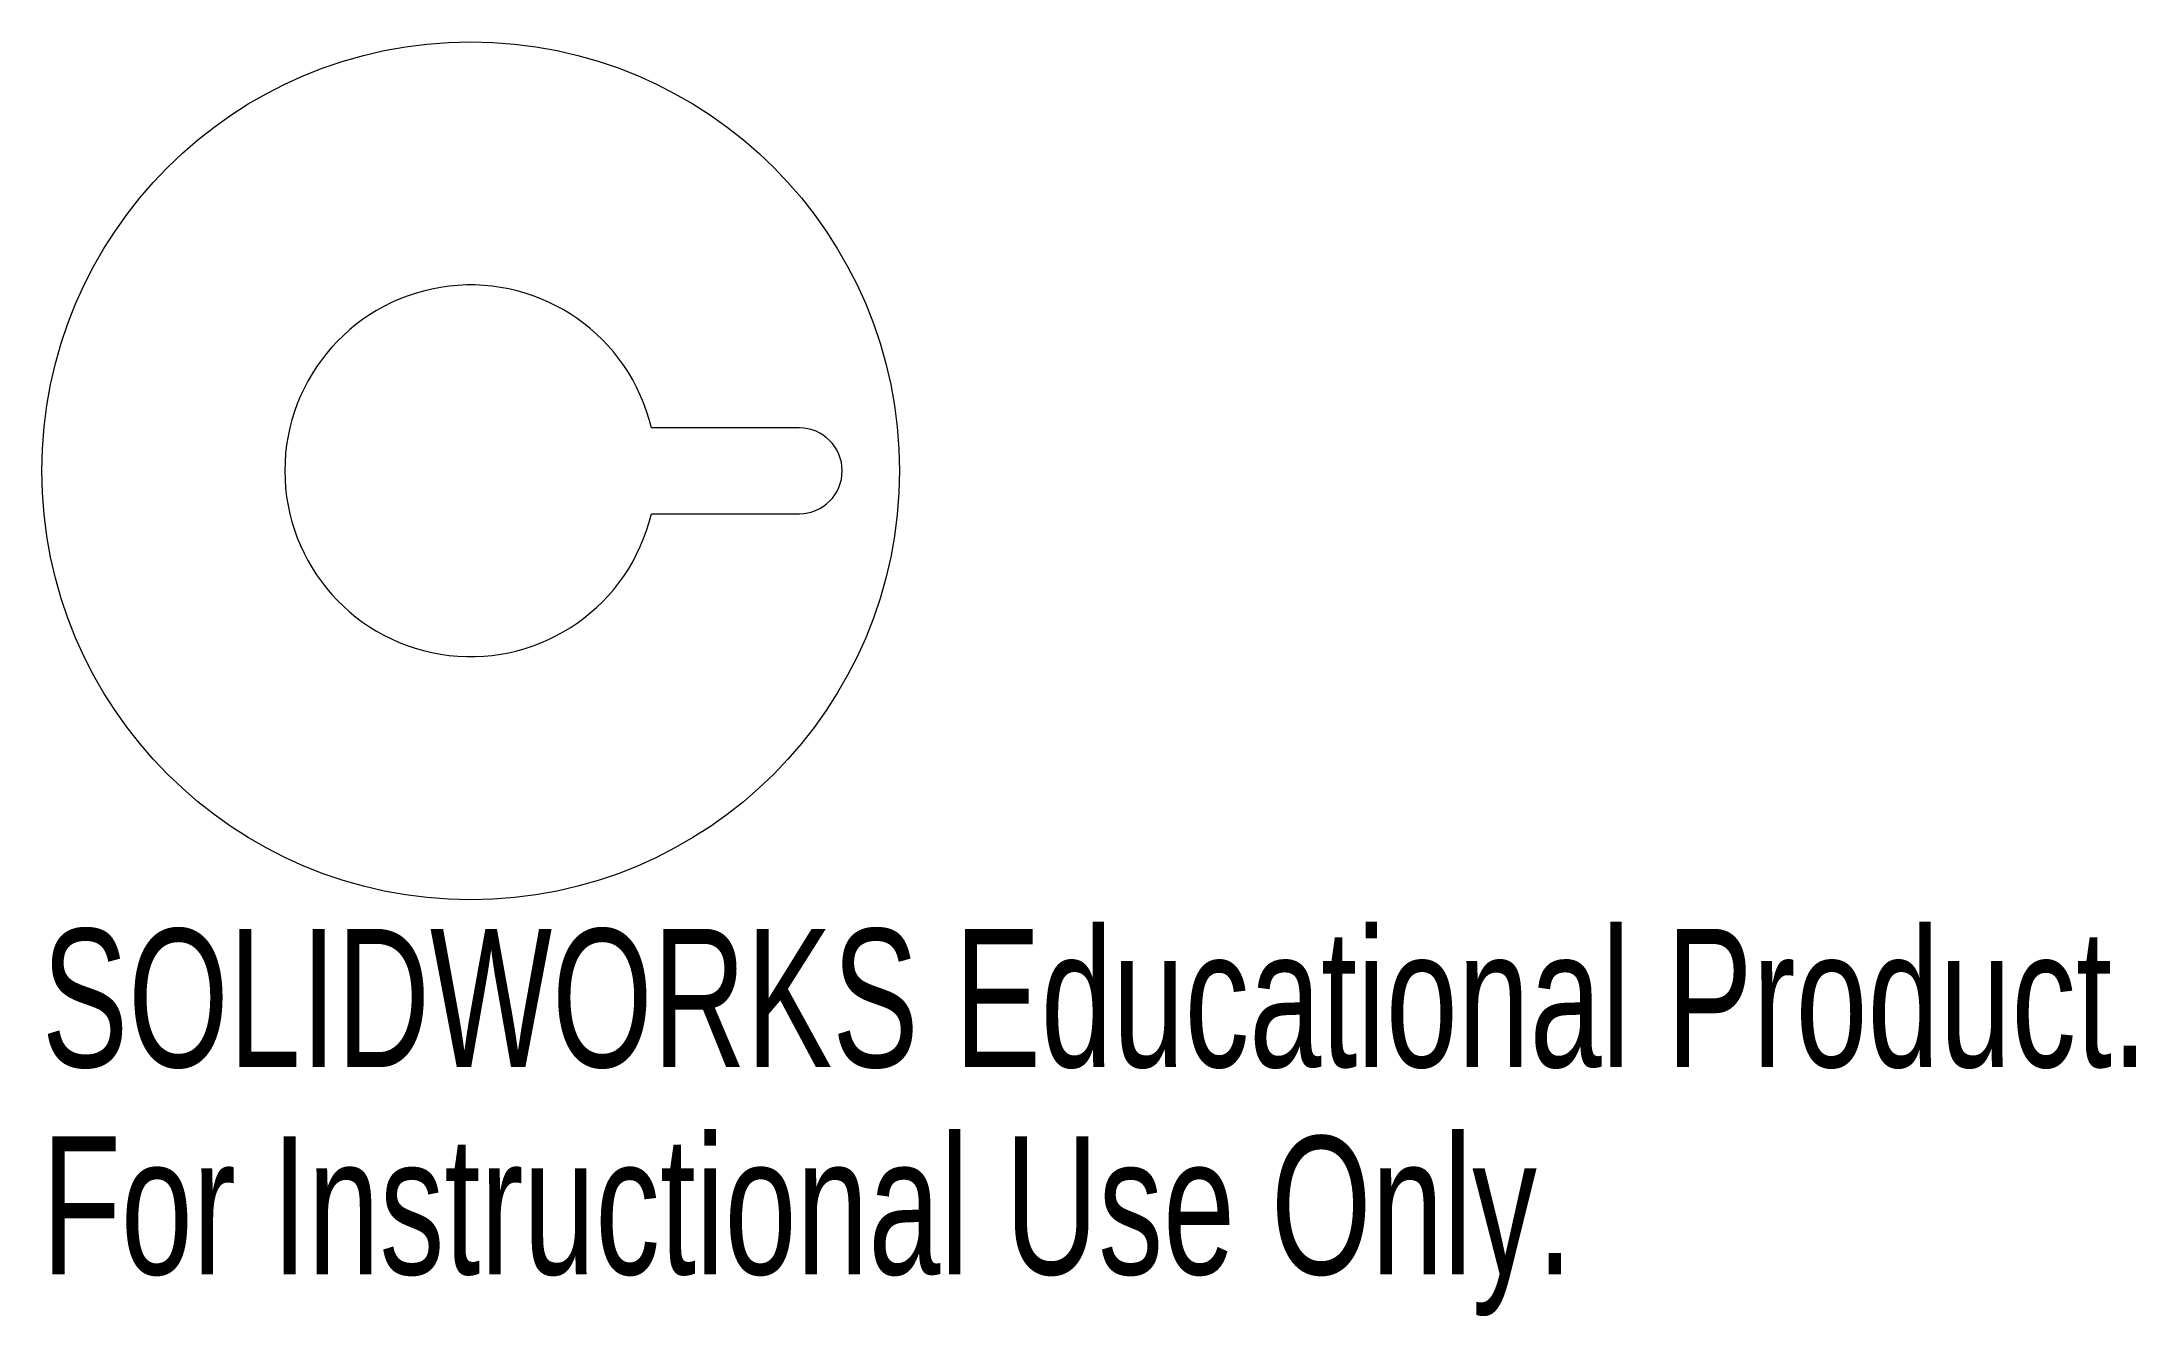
# Model space of a CAD drawing. Header units: millimetres. Extents: x -15 to 58.3, y -29.6 to 15.
import ezdxf

# ---------------------------------------------------------------- set-up
doc = ezdxf.new("R2010")
doc.units = ezdxf.units.MM
doc.styles.add('SLDTEXTSTYLE0', font='TXT', dxfattribs={"width": 0.7})

msp = doc.modelspace()

# ---------------------------------------------------------------- linework, layer by layer
at = {"color": 7, "linetype": 'Continuous', "lineweight": 15}
for p, q in [((11.5, 1.5), (6.325, 1.5)), ((6.325, -1.5), (11.5, -1.5))]:
    msp.add_line(p, q, dxfattribs=at)
msp.add_circle((0, 0), 15, dxfattribs=at)
for centre, radius, start, end in [((0, 0), 6.5, 13.34236, 346.65764), ((11.5, 0), 1.5, 270, 90)]:
    msp.add_arc(centre, radius, start, end, dxfattribs=at)

# ---------------------------------------------------------------- texts
at = {"color": 7, "linetype": 'Continuous', "char_height": 4.83362, "attachment_point": 1, "style": 'SLDTEXTSTYLE0'}
for s, insert in [('SOLIDWORKS Educational Product.', (-15, -16.02)), ('For Instructional Use Only.', (-15, -23.27))]:
    msp.add_mtext(s, dxfattribs=dict(at, insert=insert))

doc.saveas('drawing.dxf')
